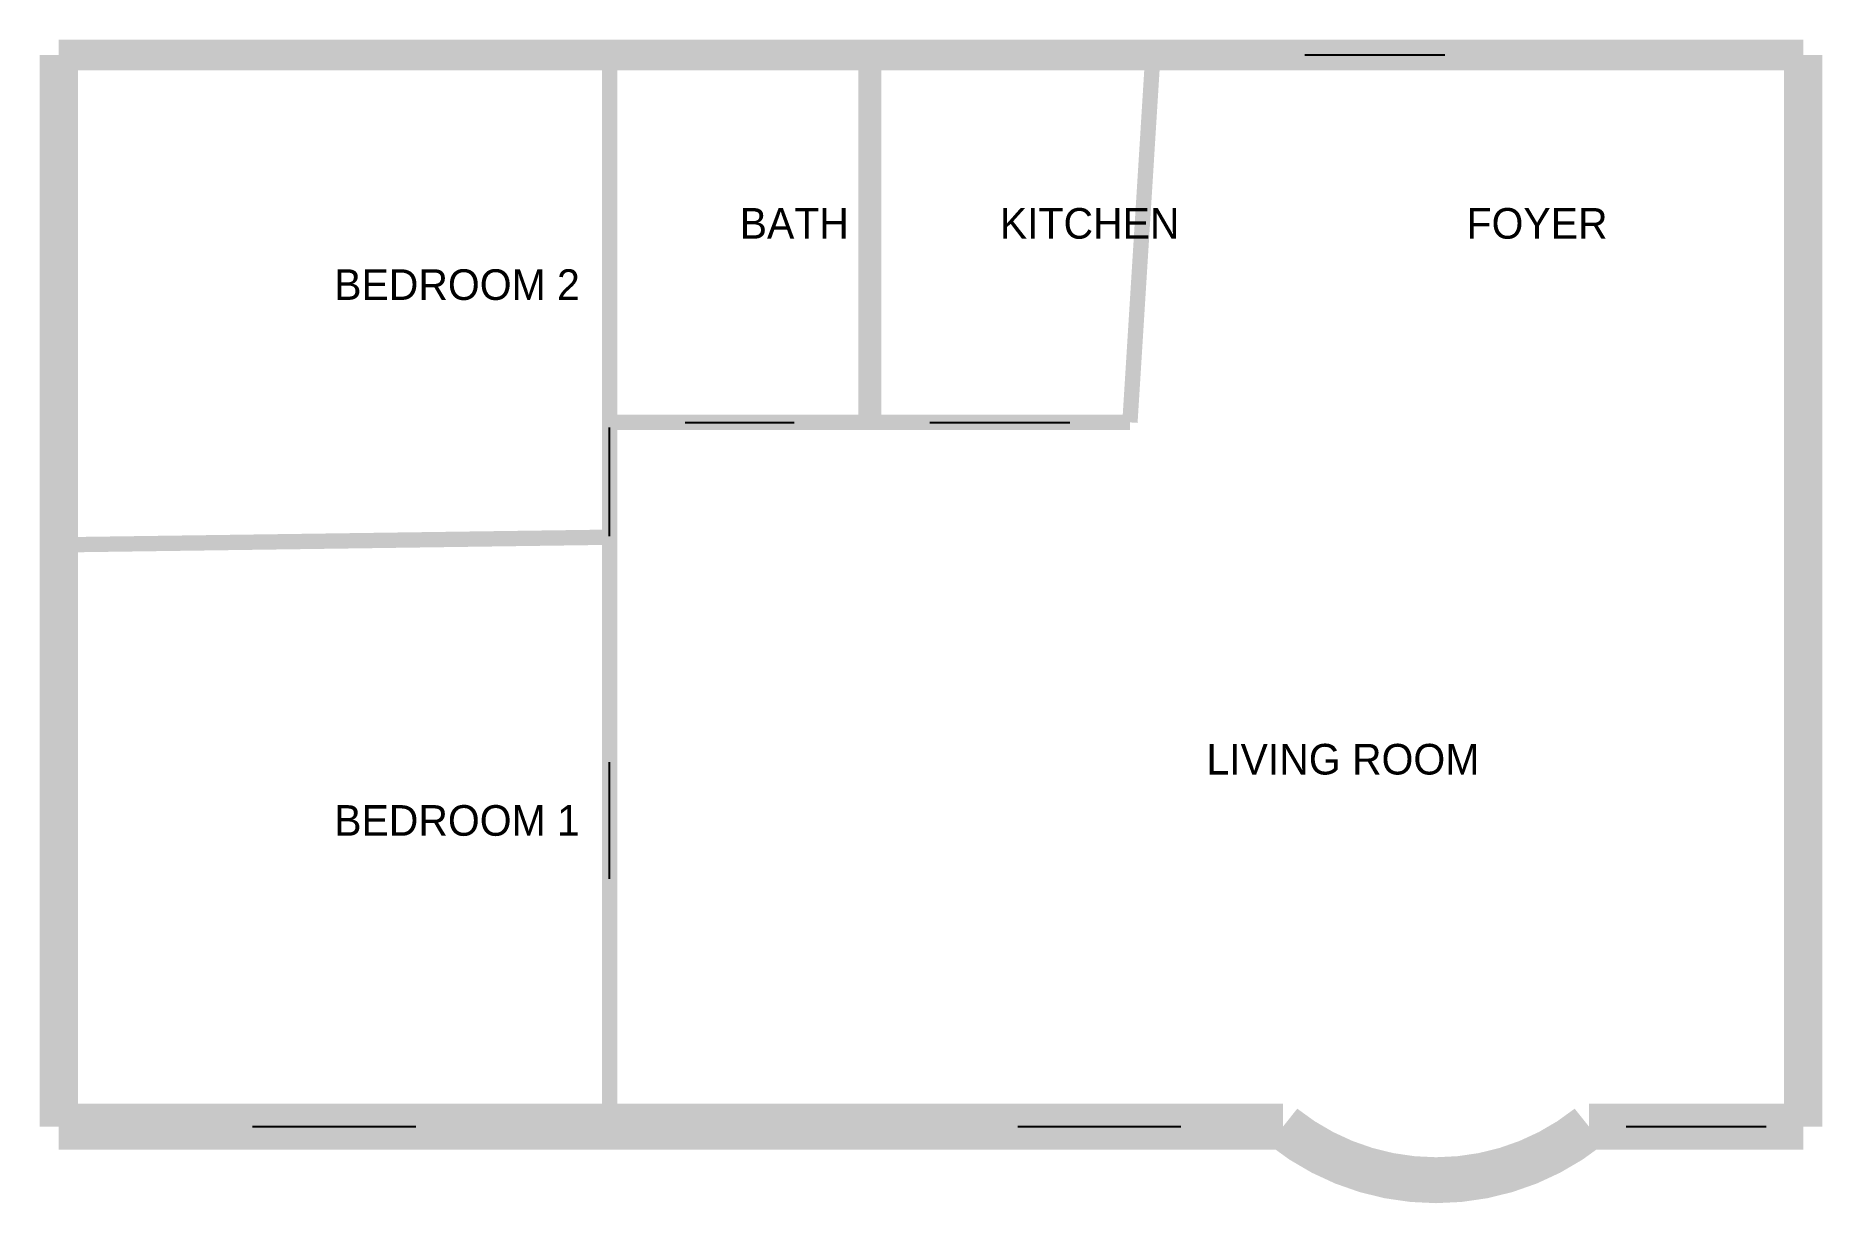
# Model space of a CAD drawing. Header units: millimetres. Extents: x -150 to 11550, y -500 to 7125.
import ezdxf

# ---------------------------------------------------------------- set-up
doc = ezdxf.new("R2010")
doc.units = ezdxf.units.MM
for name, color, linetype in [('DOORS', 7, 'Continuous'), ('ROOMS', 7, 'Continuous'), ('WALLS', 7, 'Continuous'), ('WINDOWS', 7, 'Continuous')]:
    doc.layers.add(name, color=color, linetype=linetype)

msp = doc.modelspace()

# ---------------------------------------------------------------- linework, layer by layer
at = {"layer": 'DOORS'}
for p, q in [((8142.5, 7000), (9057.5, 7000)), ((3600, 3856.5), (3600, 4567.5)), ((4094.5, 4600), (4805.5, 4600)), ((5692.5, 4600), (6607.5, 4600)), ((3600, 1619), (3600, 2381))]:
    msp.add_line(p, q, dxfattribs=at)
at = {"layer": 'WALLS'}
for points, const_width in [([(0, 0), (0, 7000)], 250), ([(0, 7000), (11400, 7000)], 200), ([(3600, 0), (3600, 7000)], 100), ([(5300, 4600), (5300, 7000)], 150), ([(7000, 4600), (7150, 7000)], 100), ([(11400, 0), (11400, 7000)], 250), ([(3600, 4600), (7000, 4600)], 100), ([(0, 3800), (3600, 3850)], 100)]:
    msp.add_lwpolyline(points, dxfattribs=dict(at, const_width=const_width))
at = {"layer": 'WALLS', "const_width": 300}
msp.add_lwpolyline([(0, 0), (8000, 0, 0.35), (10000, 0), (11400, 0)], format="xyb", dxfattribs=at)
at = {"layer": 'WINDOWS'}
for p, q in [((1266.5, 0), (2333.5, 0)), ((6266.5, 0), (7333.5, 0)), ((10242.5, 0), (11157.5, 0))]:
    msp.add_line(p, q, dxfattribs=at)

# ---------------------------------------------------------------- texts
at = {"layer": 'ROOMS'}
for s, p in [('BATH', (4450, 5800)), ('KITCHEN', (6150, 5800)), ('FOYER', (9200, 5800)), ('BEDROOM 2', (1800, 5400)), ('LIVING ROOM', (7500, 2300)), ('BEDROOM 1', (1800, 1900))]:
    msp.add_text(s, height=200, dxfattribs=at).set_placement(p)

doc.saveas('drawing.dxf')
